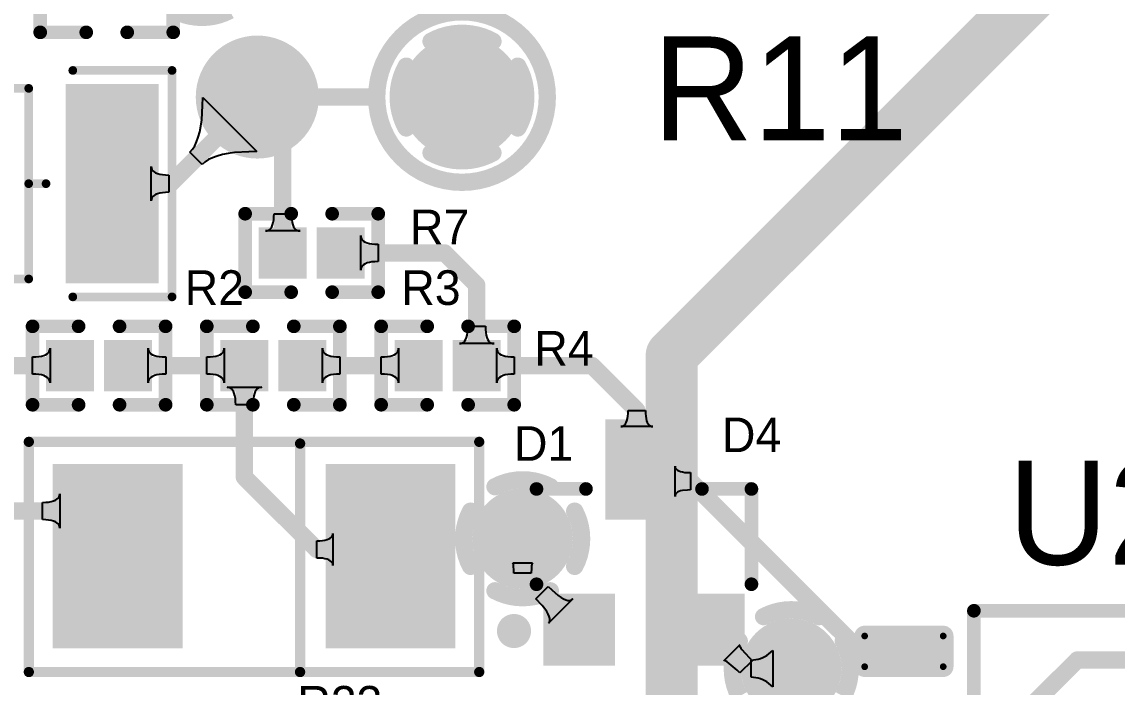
# Model space of a CAD drawing. Header units: millimetres. Extents: x -1 to 102, y -51 to 1.
# Drawn here: x 13.74 to 29.79, y -19.83 to -10.07 of the extents above; entities that cross this region are included whole.
import ezdxf

# ---------------------------------------------------------------- set-up
doc = ezdxf.new("R2010")
doc.units = ezdxf.units.MM
for name, color, linetype in [('BottomLayer', 5, 'Continuous'), ('InternalPlane1', 76, 'Continuous'), ('InternalPlane2', 16, 'Continuous'), ('MultiLayer', 9, 'Continuous'), ('TopLayer', 1, 'Continuous'), ('TopOverlay', 2, 'Continuous'), ('TopSolder', 216, 'Continuous')]:
    doc.layers.add(name, color=color, linetype=linetype)

msp = doc.modelspace()

# ---------------------------------------------------------------- linework, layer by layer
at = {"layer": 'BottomLayer'}
for points, const_width in [([(23.266, -14.961), (30.988, -7.239)], 0.762), ([(23.266, -28.677), (23.266, -14.961)], 0.762), ([(26.137, -22.504), (29.21, -19.431)], 0.254), ([(29.21, -19.431), (37.592, -19.431)], 0.254)]:
    msp.add_lwpolyline(points, dxfattribs=dict(at, const_width=const_width))
for points, const_width in [([(16.793, -11.176, 1), (17.593, -11.176, 1)], 0.8), ([(19.793, -11.176, 1), (20.593, -11.176, 1)], 0.8), ([(23.076, -14.961, 1), (23.457, -14.961, 1)], 0.381), ([(23.076, -14.961, 1), (23.457, -14.961, 1)], 0.381), ([(20.892, -17.653, 1), (21.273, -17.653, 1)], 0.381), ([(24.828, -19.558, 1), (25.209, -19.558, 1)], 0.381), ([(29.146, -19.431, 1), (29.273, -19.431, 1)], 0.127), ([(29.146, -19.431, 1), (29.273, -19.431, 1)], 0.127)]:
    msp.add_lwpolyline(points, format="xyb", close=True, dxfattribs=dict(at, const_width=const_width))
at = {"layer": 'InternalPlane1', "const_width": 0.254}
for points in [[(16.788, -9.907, -0.249328), (15.978, -9.907)], [(19.74, -10.358, -0.258618), (20.646, -10.358)], [(19.375, -11.629, -0.258618), (19.375, -10.723)], [(21.011, -10.723, -0.258618), (21.011, -11.629)], [(20.646, -11.994, -0.258618), (19.74, -11.994)], [(20.677, -16.89, -0.249328), (21.487, -16.89)], [(20.319, -18.058, -0.249328), (20.319, -17.248)], [(21.845, -17.248, -0.249328), (21.845, -18.058)], [(21.487, -18.416, -0.249328), (20.677, -18.416)]]:
    msp.add_lwpolyline(points, format="xyb", dxfattribs=at)
at = {"layer": 'InternalPlane1'}
for points, const_width in [([(19.676, -10.358, 1), (19.803, -10.358, 1)], 0.127), ([(20.583, -10.358, 1), (20.71, -10.358, 1)], 0.127), ([(16.789, -11.176, 1), (17.597, -11.176, 1)], 0.808), ([(19.312, -10.723, 1), (19.439, -10.723, 1)], 0.127), ([(20.947, -10.723, 1), (21.074, -10.723, 1)], 0.127), ([(19.312, -11.629, 1), (19.439, -11.629, 1)], 0.127), ([(20.947, -11.629, 1), (21.074, -11.629, 1)], 0.127), ([(19.676, -11.994, 1), (19.803, -11.994, 1)], 0.127), ([(20.583, -11.994, 1), (20.71, -11.994, 1)], 0.127), ([(20.613, -16.89, 1), (20.74, -16.89, 1)], 0.127), ([(21.424, -16.89, 1), (21.551, -16.89, 1)], 0.127), ([(20.256, -17.248, 1), (20.383, -17.248, 1)], 0.127), ([(21.781, -17.248, 1), (21.908, -17.248, 1)], 0.127), ([(20.256, -18.058, 1), (20.383, -18.058, 1)], 0.127), ([(21.781, -18.058, 1), (21.908, -18.058, 1)], 0.127), ([(20.613, -18.416, 1), (20.74, -18.416, 1)], 0.127), ([(21.424, -18.416, 1), (21.551, -18.416, 1)], 0.127), ([(24.651, -19.558, 1), (25.387, -19.558, 1)], 0.737)]:
    msp.add_lwpolyline(points, format="xyb", close=True, dxfattribs=dict(at, const_width=const_width))
at = {"layer": 'InternalPlane2'}
for points, const_width in [([(16.789, -11.176, 1), (17.597, -11.176, 1)], 0.808), ([(19.789, -11.176, 1), (20.597, -11.176, 1)], 0.808), ([(20.714, -17.653, 1), (21.45, -17.653, 1)], 0.737), ([(24.55, -18.795, 1), (24.677, -18.795, 1)], 0.127), ([(25.361, -18.795, 1), (25.488, -18.795, 1)], 0.127), ([(24.193, -19.153, 1), (24.32, -19.153, 1)], 0.127), ([(25.718, -19.153, 1), (25.845, -19.153, 1)], 0.127)]:
    msp.add_lwpolyline(points, format="xyb", close=True, dxfattribs=dict(at, const_width=const_width))
at = {"layer": 'InternalPlane2', "const_width": 0.254}
for points in [[(24.614, -18.795, -0.249328), (25.424, -18.795)], [(24.256, -19.963, -0.249328), (24.256, -19.153)], [(25.782, -19.153, -0.249328), (25.782, -19.963)]]:
    msp.add_lwpolyline(points, format="xyb", dxfattribs=at)
at = {"layer": 'MultiLayer'}
for points, const_width in [([(16.793, -11.176, 1), (17.593, -11.176, 1)], 0.8), ([(19.793, -11.176, 1), (20.593, -11.176, 1)], 0.8), ([(20.892, -17.653, 1), (21.273, -17.653, 1)], 0.381), ([(24.828, -19.558, 1), (25.209, -19.558, 1)], 0.381)]:
    msp.add_lwpolyline(points, format="xyb", close=True, dxfattribs=dict(at, const_width=const_width))
at = {"layer": 'TopLayer'}
for p, q in [((16.392, -11.301), (16.393, -11.184)), ((16.393, -11.184), (17.185, -11.976)), ((16.379, -11.511), (16.392, -11.301)), ((16.366, -11.603), (16.379, -11.511)), ((16.328, -11.763), (16.349, -11.687)), ((16.349, -11.687), (16.366, -11.603)), ((16.275, -11.89), (16.304, -11.831)), ((16.304, -11.831), (16.328, -11.763)), ((16.205, -11.984), (16.242, -11.941)), ((16.385, -12.164), (16.205, -11.984)), ((16.242, -11.941), (16.275, -11.89)), ((16.682, -12.02), (16.606, -12.041)), ((16.766, -12.003), (16.682, -12.02)), ((16.858, -11.99), (16.766, -12.003)), ((17.068, -11.977), (16.858, -11.99)), ((17.185, -11.976), (17.068, -11.977)), ((15.638, -12.7), (15.638, -12.192)), ((15.638, -12.192), (15.64, -12.216)), ((16.428, -12.127), (16.385, -12.164)), ((16.479, -12.094), (16.428, -12.127)), ((16.538, -12.065), (16.479, -12.094)), ((16.606, -12.041), (16.538, -12.065)), ((15.64, -12.216), (15.648, -12.238)), ((15.648, -12.238), (15.661, -12.257)), ((15.661, -12.257), (15.679, -12.273)), ((15.679, -12.273), (15.702, -12.287)), ((15.702, -12.287), (15.73, -12.299)), ((15.73, -12.299), (15.764, -12.308)), ((15.764, -12.308), (15.802, -12.314)), ((15.802, -12.314), (15.846, -12.318)), ((15.846, -12.318), (15.895, -12.319)), ((15.895, -12.319), (15.895, -12.573)), ((15.64, -12.676), (15.638, -12.7)), ((15.648, -12.654), (15.64, -12.676)), ((15.661, -12.635), (15.648, -12.654)), ((15.679, -12.619), (15.661, -12.635)), ((15.702, -12.605), (15.679, -12.619)), ((15.73, -12.593), (15.702, -12.605)), ((15.764, -12.584), (15.73, -12.593)), ((15.802, -12.578), (15.764, -12.584)), ((15.846, -12.574), (15.802, -12.578)), ((15.895, -12.573), (15.846, -12.574)), ((17.427, -13.016), (17.433, -12.977)), ((17.433, -12.977), (17.437, -12.934)), ((17.437, -12.934), (17.438, -12.886)), ((17.438, -12.886), (17.692, -12.886)), ((17.692, -12.886), (17.693, -12.934)), ((17.693, -12.934), (17.697, -12.977)), ((17.697, -12.977), (17.703, -13.016)), ((17.311, -13.14), (17.335, -13.138)), ((17.819, -13.14), (17.311, -13.14)), ((17.335, -13.138), (17.357, -13.13)), ((17.357, -13.13), (17.376, -13.117)), ((17.376, -13.117), (17.392, -13.099)), ((17.392, -13.099), (17.406, -13.077)), ((17.406, -13.077), (17.418, -13.049)), ((17.418, -13.049), (17.427, -13.016)), ((17.703, -13.016), (17.712, -13.049)), ((17.712, -13.049), (17.724, -13.077)), ((17.724, -13.077), (17.738, -13.099)), ((17.738, -13.099), (17.754, -13.117)), ((17.754, -13.117), (17.773, -13.13)), ((17.773, -13.13), (17.795, -13.138)), ((17.795, -13.138), (17.819, -13.14)), ((18.709, -13.716), (18.709, -13.208)), ((18.709, -13.208), (18.711, -13.232)), ((18.711, -13.232), (18.719, -13.254)), ((18.719, -13.254), (18.732, -13.273)), ((18.732, -13.273), (18.75, -13.289)), ((18.75, -13.289), (18.773, -13.303)), ((18.773, -13.303), (18.801, -13.315)), ((18.801, -13.315), (18.835, -13.324)), ((18.835, -13.324), (18.873, -13.33)), ((18.873, -13.33), (18.917, -13.334)), ((18.917, -13.334), (18.966, -13.335)), ((18.966, -13.335), (18.966, -13.589)), ((18.75, -13.635), (18.732, -13.651)), ((18.773, -13.621), (18.75, -13.635)), ((18.801, -13.609), (18.773, -13.621)), ((18.835, -13.6), (18.801, -13.609)), ((18.873, -13.594), (18.835, -13.6)), ((18.917, -13.59), (18.873, -13.594)), ((18.966, -13.589), (18.917, -13.59)), ((18.711, -13.692), (18.709, -13.716)), ((18.719, -13.67), (18.711, -13.692)), ((18.732, -13.651), (18.719, -13.67)), ((20.276, -14.628), (20.28, -14.585)), ((20.28, -14.585), (20.281, -14.537)), ((20.281, -14.537), (20.535, -14.537)), ((20.535, -14.537), (20.536, -14.585)), ((20.536, -14.585), (20.54, -14.628)), ((20.219, -14.768), (20.235, -14.75)), ((20.235, -14.75), (20.249, -14.728)), ((20.249, -14.728), (20.261, -14.7)), ((20.261, -14.7), (20.27, -14.667)), ((20.27, -14.667), (20.276, -14.628)), ((20.54, -14.628), (20.546, -14.667)), ((20.546, -14.667), (20.555, -14.7)), ((20.555, -14.7), (20.567, -14.728)), ((20.567, -14.728), (20.581, -14.75)), ((20.581, -14.75), (20.597, -14.768)), ((14.114, -14.94), (14.132, -14.924)), ((14.132, -14.924), (14.144, -14.905)), ((14.144, -14.905), (14.152, -14.883)), ((14.152, -14.883), (14.155, -14.859)), ((14.155, -14.859), (14.155, -15.367)), ((15.593, -15.367), (15.593, -14.859)), ((15.593, -14.859), (15.595, -14.883)), ((15.595, -14.883), (15.603, -14.905)), ((15.603, -14.905), (15.616, -14.924)), ((15.616, -14.924), (15.634, -14.94)), ((16.668, -14.94), (16.686, -14.924)), ((16.686, -14.924), (16.699, -14.905)), ((16.699, -14.905), (16.707, -14.883)), ((16.707, -14.883), (16.709, -14.859)), ((16.709, -14.859), (16.709, -15.367)), ((18.147, -15.367), (18.147, -14.859)), ((18.147, -14.859), (18.15, -14.883)), ((18.15, -14.883), (18.158, -14.905)), ((18.158, -14.905), (18.17, -14.924)), ((18.17, -14.924), (18.188, -14.94)), ((19.223, -14.94), (19.241, -14.924)), ((19.241, -14.924), (19.254, -14.905)), ((19.254, -14.905), (19.262, -14.883)), ((19.262, -14.883), (19.264, -14.859)), ((19.264, -14.859), (19.264, -15.367)), ((20.154, -14.791), (20.178, -14.789)), ((20.662, -14.791), (20.154, -14.791)), ((20.178, -14.789), (20.2, -14.781)), ((20.2, -14.781), (20.219, -14.768)), ((20.597, -14.768), (20.616, -14.781)), ((20.616, -14.781), (20.638, -14.789)), ((20.638, -14.789), (20.662, -14.791)), ((20.702, -15.367), (20.702, -14.859)), ((20.702, -14.859), (20.704, -14.883)), ((20.704, -14.883), (20.712, -14.905)), ((20.712, -14.905), (20.725, -14.924)), ((20.725, -14.924), (20.743, -14.94)), ((13.898, -14.986), (13.947, -14.985)), ((13.898, -15.24), (13.898, -14.986)), ((13.947, -14.985), (13.99, -14.981)), ((13.99, -14.981), (14.029, -14.975)), ((14.029, -14.975), (14.062, -14.966)), ((14.062, -14.966), (14.09, -14.954)), ((14.09, -14.954), (14.114, -14.94)), ((15.634, -14.94), (15.657, -14.954)), ((15.657, -14.954), (15.685, -14.966)), ((15.685, -14.966), (15.719, -14.975)), ((15.719, -14.975), (15.757, -14.981)), ((15.757, -14.981), (15.801, -14.985)), ((15.801, -14.985), (15.85, -14.986)), ((15.85, -14.986), (15.85, -15.24)), ((16.452, -14.986), (16.501, -14.985)), ((16.452, -15.24), (16.452, -14.986)), ((16.501, -14.985), (16.545, -14.981)), ((16.545, -14.981), (16.583, -14.975)), ((16.583, -14.975), (16.617, -14.966)), ((16.617, -14.966), (16.645, -14.954)), ((16.645, -14.954), (16.668, -14.94)), ((18.188, -14.94), (18.211, -14.954)), ((18.211, -14.954), (18.24, -14.966)), ((18.24, -14.966), (18.273, -14.975)), ((18.273, -14.975), (18.312, -14.981)), ((18.312, -14.981), (18.355, -14.985)), ((18.355, -14.985), (18.404, -14.986)), ((18.404, -14.986), (18.404, -15.24)), ((19.007, -14.986), (19.056, -14.985)), ((19.007, -15.24), (19.007, -14.986)), ((19.056, -14.985), (19.1, -14.981)), ((19.1, -14.981), (19.138, -14.975)), ((19.138, -14.975), (19.172, -14.966)), ((19.172, -14.966), (19.2, -14.954)), ((19.2, -14.954), (19.223, -14.94)), ((20.743, -14.94), (20.766, -14.954)), ((20.766, -14.954), (20.794, -14.966)), ((20.794, -14.966), (20.828, -14.975)), ((20.828, -14.975), (20.866, -14.981)), ((20.866, -14.981), (20.91, -14.985)), ((20.91, -14.985), (20.959, -14.986)), ((20.959, -14.986), (20.959, -15.24)), ((13.947, -15.241), (13.898, -15.24)), ((13.99, -15.245), (13.947, -15.241)), ((14.029, -15.251), (13.99, -15.245)), ((15.757, -15.245), (15.719, -15.251)), ((15.801, -15.241), (15.757, -15.245)), ((15.85, -15.24), (15.801, -15.241)), ((16.501, -15.241), (16.452, -15.24)), ((16.545, -15.245), (16.501, -15.241)), ((16.583, -15.251), (16.545, -15.245)), ((18.312, -15.245), (18.273, -15.251)), ((18.355, -15.241), (18.312, -15.245)), ((18.404, -15.24), (18.355, -15.241)), ((19.056, -15.241), (19.007, -15.24)), ((19.1, -15.245), (19.056, -15.241)), ((19.138, -15.251), (19.1, -15.245)), ((20.866, -15.245), (20.828, -15.251)), ((20.91, -15.241), (20.866, -15.245)), ((20.959, -15.24), (20.91, -15.241)), ((14.062, -15.26), (14.029, -15.251)), ((14.09, -15.272), (14.062, -15.26)), ((14.114, -15.286), (14.09, -15.272)), ((14.132, -15.302), (14.114, -15.286)), ((14.144, -15.321), (14.132, -15.302)), ((14.152, -15.343), (14.144, -15.321)), ((14.155, -15.367), (14.152, -15.343)), ((15.595, -15.343), (15.593, -15.367)), ((15.603, -15.321), (15.595, -15.343)), ((15.616, -15.302), (15.603, -15.321)), ((15.634, -15.286), (15.616, -15.302)), ((15.657, -15.272), (15.634, -15.286)), ((15.685, -15.26), (15.657, -15.272)), ((15.719, -15.251), (15.685, -15.26)), ((16.617, -15.26), (16.583, -15.251)), ((16.645, -15.272), (16.617, -15.26)), ((16.668, -15.286), (16.645, -15.272)), ((16.686, -15.302), (16.668, -15.286)), ((16.699, -15.321), (16.686, -15.302)), ((16.707, -15.343), (16.699, -15.321)), ((16.709, -15.367), (16.707, -15.343)), ((18.15, -15.343), (18.147, -15.367)), ((18.158, -15.321), (18.15, -15.343)), ((18.17, -15.302), (18.158, -15.321)), ((18.188, -15.286), (18.17, -15.302)), ((18.211, -15.272), (18.188, -15.286)), ((18.24, -15.26), (18.211, -15.272)), ((18.273, -15.251), (18.24, -15.26)), ((19.172, -15.26), (19.138, -15.251)), ((19.2, -15.272), (19.172, -15.26)), ((19.223, -15.286), (19.2, -15.272)), ((19.241, -15.302), (19.223, -15.286)), ((19.254, -15.321), (19.241, -15.302)), ((19.262, -15.343), (19.254, -15.321)), ((19.264, -15.367), (19.262, -15.343)), ((20.704, -15.343), (20.702, -15.367)), ((20.712, -15.321), (20.704, -15.343)), ((20.725, -15.302), (20.712, -15.321)), ((20.743, -15.286), (20.725, -15.302)), ((20.766, -15.272), (20.743, -15.286)), ((20.794, -15.26), (20.766, -15.272)), ((20.828, -15.251), (20.794, -15.26)), ((16.773, -15.434), (16.749, -15.432)), ((16.749, -15.432), (17.257, -15.432)), ((16.795, -15.442), (16.773, -15.434)), ((16.814, -15.455), (16.795, -15.442)), ((16.831, -15.473), (16.814, -15.455)), ((16.845, -15.496), (16.831, -15.473)), ((16.856, -15.524), (16.845, -15.496)), ((16.865, -15.558), (16.856, -15.524)), ((16.871, -15.596), (16.865, -15.558)), ((17.142, -15.558), (17.135, -15.596)), ((17.151, -15.524), (17.142, -15.558)), ((17.162, -15.496), (17.151, -15.524)), ((17.176, -15.473), (17.162, -15.496)), ((17.193, -15.455), (17.176, -15.473)), ((17.212, -15.442), (17.193, -15.455)), ((17.233, -15.434), (17.212, -15.442)), ((17.257, -15.432), (17.233, -15.434)), ((16.875, -15.64), (16.871, -15.596)), ((16.876, -15.689), (16.875, -15.64)), ((17.13, -15.689), (16.876, -15.689)), ((17.132, -15.64), (17.13, -15.689)), ((17.135, -15.596), (17.132, -15.64)), ((22.618, -15.891), (22.623, -15.856)), ((22.623, -15.856), (22.627, -15.815)), ((22.627, -15.815), (22.628, -15.77)), ((22.628, -15.77), (22.882, -15.77)), ((22.882, -15.77), (22.883, -15.815)), ((22.883, -15.815), (22.886, -15.856)), ((22.886, -15.856), (22.892, -15.891)), ((22.52, -16.008), (22.54, -16.006)), ((22.99, -16.008), (22.52, -16.008)), ((22.54, -16.006), (22.559, -15.999)), ((22.559, -15.999), (22.575, -15.987)), ((22.575, -15.987), (22.589, -15.97)), ((22.589, -15.97), (22.601, -15.949)), ((22.601, -15.949), (22.61, -15.922)), ((22.61, -15.922), (22.618, -15.891)), ((22.892, -15.891), (22.899, -15.922)), ((22.899, -15.922), (22.909, -15.949)), ((22.909, -15.949), (22.921, -15.97)), ((22.921, -15.97), (22.935, -15.987)), ((22.935, -15.987), (22.951, -15.999)), ((22.951, -15.999), (22.969, -16.006)), ((22.969, -16.006), (22.99, -16.008)), ((23.316, -17.032), (23.316, -16.588)), ((23.316, -16.588), (23.318, -16.606)), ((23.318, -16.606), (23.325, -16.622)), ((23.325, -16.622), (23.336, -16.636)), ((23.336, -16.636), (23.352, -16.649)), ((23.352, -16.649), (23.372, -16.659)), ((23.372, -16.659), (23.397, -16.668)), ((23.397, -16.668), (23.426, -16.674)), ((23.426, -16.674), (23.46, -16.679)), ((23.46, -16.679), (23.498, -16.682)), ((23.498, -16.682), (23.541, -16.683)), ((23.541, -16.683), (23.541, -16.937)), ((14.296, -17.016), (14.298, -16.992)), ((14.298, -16.992), (14.298, -17.5)), ((23.318, -17.014), (23.316, -17.032)), ((23.325, -16.998), (23.318, -17.014)), ((23.336, -16.984), (23.325, -16.998)), ((23.352, -16.971), (23.336, -16.984)), ((23.372, -16.961), (23.352, -16.971)), ((23.397, -16.952), (23.372, -16.961)), ((23.426, -16.946), (23.397, -16.952)), ((23.498, -16.938), (23.426, -16.946)), ((23.541, -16.937), (23.498, -16.938)), ((14.044, -17.119), (14.092, -17.118)), ((14.044, -17.373), (14.044, -17.119)), ((14.092, -17.118), (14.135, -17.114)), ((14.135, -17.114), (14.174, -17.108)), ((14.174, -17.108), (14.207, -17.099)), ((14.207, -17.099), (14.235, -17.087)), ((14.235, -17.087), (14.257, -17.073)), ((14.257, -17.073), (14.275, -17.057)), ((14.275, -17.057), (14.288, -17.038)), ((14.288, -17.038), (14.296, -17.016)), ((14.092, -17.374), (14.044, -17.373)), ((14.135, -17.378), (14.092, -17.374)), ((14.174, -17.384), (14.135, -17.378)), ((14.207, -17.393), (14.174, -17.384)), ((14.235, -17.405), (14.207, -17.393)), ((14.257, -17.419), (14.235, -17.405)), ((14.275, -17.435), (14.257, -17.419)), ((14.288, -17.454), (14.275, -17.435)), ((14.296, -17.476), (14.288, -17.454)), ((14.298, -17.5), (14.296, -17.476)), ((18.215, -17.664), (18.242, -17.655)), ((18.242, -17.655), (18.263, -17.643)), ((18.263, -17.643), (18.28, -17.629)), ((18.28, -17.629), (18.292, -17.613)), ((18.292, -17.613), (18.299, -17.594)), ((18.299, -17.594), (18.301, -17.574)), ((18.301, -17.574), (18.301, -18.044)), ((18.063, -17.682), (18.108, -17.681)), ((18.063, -17.936), (18.063, -17.682)), ((18.108, -17.681), (18.149, -17.677)), ((18.149, -17.677), (18.184, -17.672)), ((18.184, -17.672), (18.215, -17.664)), ((18.108, -17.937), (18.063, -17.936)), ((18.149, -17.94), (18.108, -17.937)), ((18.184, -17.946), (18.149, -17.94)), ((18.215, -17.953), (18.184, -17.946)), ((18.242, -17.963), (18.215, -17.953)), ((18.263, -17.975), (18.242, -17.963)), ((18.28, -17.989), (18.263, -17.975)), ((18.292, -18.005), (18.28, -17.989)), ((18.299, -18.023), (18.292, -18.005)), ((18.301, -18.044), (18.299, -18.023)), ((20.94, -18.008), (20.936, -18.005)), ((20.936, -18.005), (21.228, -18.005)), ((20.943, -18.014), (20.94, -18.008)), ((20.946, -18.022), (20.943, -18.014)), ((20.948, -18.033), (20.946, -18.022)), ((20.955, -18.131), (20.948, -18.033)), ((20.955, -18.159), (20.955, -18.131)), ((21.211, -18.084), (21.209, -18.159)), ((21.214, -18.047), (21.211, -18.084)), ((21.216, -18.033), (21.214, -18.047)), ((21.218, -18.022), (21.216, -18.033)), ((21.221, -18.014), (21.218, -18.022)), ((21.224, -18.008), (21.221, -18.014)), ((21.228, -18.005), (21.224, -18.008)), ((21.209, -18.159), (20.955, -18.159)), ((21.276, -18.533), (21.456, -18.353)), ((21.456, -18.353), (21.508, -18.404)), ((21.508, -18.404), (21.602, -18.484)), ((21.37, -18.634), (21.276, -18.533)), ((21.815, -18.536), (21.459, -18.892)), ((21.602, -18.484), (21.644, -18.513)), ((21.644, -18.513), (21.681, -18.535)), ((21.681, -18.535), (21.715, -18.549)), ((21.715, -18.549), (21.746, -18.557)), ((21.746, -18.557), (21.773, -18.557)), ((21.773, -18.557), (21.796, -18.55)), ((21.796, -18.55), (21.815, -18.536)), ((21.407, -18.679), (21.37, -18.634)), ((21.436, -18.721), (21.407, -18.679)), ((21.458, -18.758), (21.436, -18.721)), ((21.472, -18.792), (21.458, -18.758)), ((21.459, -18.892), (21.473, -18.873)), ((21.48, -18.823), (21.472, -18.792)), ((21.473, -18.873), (21.48, -18.85)), ((21.48, -18.85), (21.48, -18.823)), ((24.03, -19.441), (24.264, -19.207)), ((24.264, -19.207), (24.261, -19.214)), ((24.261, -19.214), (24.262, -19.225)), ((24.262, -19.225), (24.269, -19.239)), ((24.269, -19.239), (24.28, -19.257)), ((24.28, -19.257), (24.295, -19.279)), ((24.295, -19.279), (24.341, -19.333)), ((24.341, -19.333), (24.405, -19.401)), ((24.405, -19.401), (24.444, -19.441)), ((24.501, -19.425), (24.535, -19.418)), ((24.535, -19.418), (24.568, -19.409)), ((24.568, -19.409), (24.6, -19.396)), ((24.6, -19.396), (24.631, -19.381)), ((24.631, -19.381), (24.661, -19.363)), ((24.661, -19.363), (24.69, -19.342)), ((24.69, -19.342), (24.719, -19.318)), ((24.719, -19.318), (24.747, -19.291)), ((24.747, -19.291), (24.747, -19.825)), ((24.037, -19.438), (24.03, -19.441)), ((24.048, -19.439), (24.037, -19.438)), ((24.062, -19.446), (24.048, -19.439)), ((24.08, -19.457), (24.062, -19.446)), ((24.224, -19.582), (24.08, -19.457)), ((24.264, -19.621), (24.224, -19.582)), ((24.444, -19.441), (24.264, -19.621)), ((24.431, -19.431), (24.467, -19.43)), ((24.431, -19.685), (24.431, -19.431)), ((24.467, -19.43), (24.501, -19.425)), ((24.467, -19.686), (24.431, -19.685)), ((24.501, -19.691), (24.467, -19.686)), ((24.535, -19.698), (24.501, -19.691)), ((24.568, -19.707), (24.535, -19.698)), ((24.6, -19.72), (24.568, -19.707)), ((24.631, -19.735), (24.6, -19.72)), ((24.661, -19.753), (24.631, -19.735)), ((24.69, -19.774), (24.661, -19.753)), ((24.719, -19.798), (24.69, -19.774)), ((24.747, -19.825), (24.719, -19.798))]:
    msp.add_line(p, q, dxfattribs=at)
for points, const_width in [([(16.793, -11.176, 1), (17.593, -11.176, 1)], 0.8), ([(19.793, -11.176, 1), (20.593, -11.176, 1)], 0.8), ([(17.13, -11.176, 1), (17.257, -11.176, 1)], 0.127), ([(17.13, -11.176, 1), (17.257, -11.176, 1)], 0.127), ([(17.13, -11.54, 1), (17.257, -11.54, 1)], 0.127), ([(17.13, -11.54, 1), (17.257, -11.54, 1)], 0.127), ([(17.501, -11.912, 1), (17.628, -11.912, 1)], 0.127), ([(17.501, -11.912, 1), (17.628, -11.912, 1)], 0.127), ([(15.001, -12.446, 1), (15.128, -12.446, 1)], 0.127), ([(15.86, -12.446, 1), (15.987, -12.446, 1)], 0.127), ([(15.86, -12.446, 1), (15.987, -12.446, 1)], 0.127), ([(17.501, -13.462, 1), (17.628, -13.462, 1)], 0.127), ([(18.352, -13.462, 1), (18.479, -13.462, 1)], 0.127), ([(19.875, -13.462, 1), (20.003, -13.462, 1)], 0.127), ([(19.875, -13.462, 1), (20.003, -13.462, 1)], 0.127), ([(20.344, -13.931, 1), (20.471, -13.931, 1)], 0.127), ([(20.344, -13.931, 1), (20.471, -13.931, 1)], 0.127), ([(14.385, -15.113, 1), (14.512, -15.113, 1)], 0.127), ([(15.235, -15.113, 1), (15.362, -15.113, 1)], 0.127), ([(16.94, -15.113, 1), (17.067, -15.113, 1)], 0.127), ([(16.94, -15.113, 1), (17.067, -15.113, 1)], 0.127), ([(17.79, -15.113, 1), (17.917, -15.113, 1)], 0.127), ([(19.494, -15.113, 1), (19.621, -15.113, 1)], 0.127), ([(20.344, -15.113, 1), (20.471, -15.113, 1)], 0.127), ([(20.344, -15.113, 1), (20.471, -15.113, 1)], 0.127), ([(22.035, -15.113, 1), (22.162, -15.113, 1)], 0.127), ([(22.035, -15.113, 1), (22.162, -15.113, 1)], 0.127), ([(22.691, -15.77, 1), (22.818, -15.77, 1)], 0.127), ([(22.691, -15.77, 1), (22.818, -15.77, 1)], 0.127), ([(22.691, -16.532, 1), (22.818, -16.532, 1)], 0.127), ([(22.691, -16.532, 1), (22.818, -16.532, 1)], 0.127), ([(22.797, -16.637, 1), (22.924, -16.637, 1)], 0.127), ([(22.797, -16.637, 1), (22.924, -16.637, 1)], 0.127), ([(16.94, -16.749, 1), (17.067, -16.749, 1)], 0.127), ([(16.94, -16.749, 1), (17.067, -16.749, 1)], 0.127), ([(22.797, -16.81, 1), (22.924, -16.81, 1)], 0.127), ([(22.797, -16.81, 1), (22.924, -16.81, 1)], 0.127), ([(23.477, -16.81, 1), (23.604, -16.81, 1)], 0.127), ([(23.477, -16.81, 1), (23.604, -16.81, 1)], 0.127), ([(14.42, -17.246, 1), (14.547, -17.246, 1)], 0.127), ([(14.42, -17.246, 1), (14.547, -17.246, 1)], 0.127), ([(20.892, -17.653, 1), (21.273, -17.653, 1)], 0.381), ([(21.018, -17.653, 1), (21.145, -17.653, 1)], 0.127), ([(15.081, -17.907, 1), (15.208, -17.907, 1)], 0.127), ([(17.999, -17.809, 1), (18.126, -17.809, 1)], 0.127), ([(17.999, -17.809, 1), (18.126, -17.809, 1)], 0.127), ([(18.983, -17.809, 1), (19.11, -17.809, 1)], 0.127), ([(18.983, -17.809, 1), (19.11, -17.809, 1)], 0.127), ([(19.082, -17.907, 1), (19.209, -17.907, 1)], 0.127), ([(21.018, -18.159, 1), (21.145, -18.159, 1)], 0.127), ([(21.018, -18.159, 1), (21.145, -18.159, 1)], 0.127), ([(21.846, -18.987, 1), (21.973, -18.987, 1)], 0.127), ([(23.747, -18.987, 1), (23.874, -18.987, 1)], 0.127), ([(26.07, -19.079, 1), (26.119, -19.079, 1)], 0.0495), ([(27.221, -19.079, 1), (27.27, -19.079, 1)], 0.0495), ([(24.828, -19.558, 1), (25.209, -19.558, 1)], 0.381), ([(25.971, -19.304, 1), (26.099, -19.304, 1)], 0.127), ([(25.971, -19.304, 1), (26.099, -19.304, 1)], 0.127), ([(26.607, -19.304, 1), (26.733, -19.304, 1)], 0.127), ([(24.318, -19.558, 1), (24.445, -19.558, 1)], 0.127), ([(24.318, -19.558, 1), (24.445, -19.558, 1)], 0.127), ([(24.956, -19.558, 1), (25.082, -19.558, 1)], 0.127), ([(26.07, -19.529, 1), (26.119, -19.529, 1)], 0.0495), ([(27.221, -19.529, 1), (27.27, -19.529, 1)], 0.0495)]:
    msp.add_lwpolyline(points, format="xyb", close=True, dxfattribs=dict(at, const_width=const_width))
at = {"layer": 'TopLayer', "const_width": 0.254}
for points in [[(15.923, -12.446), (17.193, -11.176)], [(17.193, -11.54), (17.193, -11.176)], [(17.193, -11.54), (17.565, -11.912)], [(17.565, -13.462), (17.565, -11.912)], [(15.064, -12.446), (15.923, -12.446)], [(18.415, -13.462), (19.939, -13.462)], [(19.939, -13.462), (20.408, -13.931)], [(20.408, -15.113), (20.408, -13.931)], [(12.744, -15.113), (14.449, -15.113)], [(15.299, -15.113), (17.003, -15.113)], [(17.003, -16.749), (17.003, -15.113)], [(17.853, -15.113), (19.558, -15.113)], [(20.408, -15.113), (22.098, -15.113)], [(22.098, -15.113), (22.755, -15.77)], [(22.755, -16.532), (22.755, -15.77)], [(22.755, -16.532), (22.86, -16.637)], [(22.86, -16.81), (22.86, -16.637)], [(17.003, -16.749), (18.063, -17.809)], [(22.86, -16.81), (23.541, -16.81)], [(23.541, -16.81), (26.035, -19.304)], [(12.676, -17.246), (14.484, -17.246)], [(14.484, -17.246), (15.145, -17.907)], [(21.082, -18.159), (21.082, -17.653)], [(18.063, -17.809), (19.047, -17.809)], [(19.047, -17.809), (19.145, -17.907)], [(21.082, -18.159), (21.91, -18.987)], [(23.81, -18.987), (24.381, -19.558)], [(26.035, -19.304), (26.67, -19.304)], [(24.381, -19.558), (25.019, -19.558)]]:
    msp.add_lwpolyline(points, dxfattribs=at)
at = {"layer": 'TopLayer'}
for points in [[(14.484, -13.806), (15.644, -13.806), (14.484, -11.086), (15.644, -11.086)], [(17.865, -13.137), (17.265, -13.137), (17.865, -13.787), (17.265, -13.787)], [(18.715, -13.137), (18.115, -13.137), (18.715, -13.787), (18.115, -13.787)], [(14.749, -14.788), (14.149, -14.788), (14.749, -15.438), (14.149, -15.438)], [(15.599, -14.788), (14.999, -14.788), (15.599, -15.438), (14.999, -15.438)], [(17.303, -14.788), (16.703, -14.788), (17.303, -15.438), (16.703, -15.438)], [(18.153, -14.788), (17.553, -14.788), (18.153, -15.438), (17.553, -15.438)], [(19.858, -14.788), (19.258, -14.788), (19.858, -15.438), (19.258, -15.438)], [(20.708, -14.788), (20.108, -14.788), (20.708, -15.438), (20.108, -15.438)], [(22.398, -17.272), (23.322, -17.272), (22.398, -16.002), (23.322, -16.002)], [(14.295, -16.657), (14.295, -19.157), (15.995, -16.657), (15.995, -19.157)], [(19.995, -16.657), (18.295, -16.657), (19.995, -19.157), (18.295, -19.157)], [(21.453, -19.444), (22.367, -19.444), (21.453, -18.53), (22.367, -18.53)], [(23.353, -19.444), (24.267, -19.444), (23.353, -18.53), (24.267, -18.53)], [(26.045, -19.079), (26.045, -19.529), (27.295, -19.079), (27.295, -19.529)], [(26.094, -19.029), (26.094, -19.579), (27.246, -19.029), (27.246, -19.579)]]:
    msp.add_solid(points, dxfattribs=at)
at = {"layer": 'TopOverlay'}
for points, const_width in [([(14.011, -10.227), (14.011, -9.077)], 0.2), ([(15.961, -10.227), (15.961, -9.077)], 0.2), ([(14.011, -10.227), (14.686, -10.227)], 0.2), ([(15.286, -10.227), (15.961, -10.227)], 0.2), ([(14.489, -10.786), (15.944, -10.786)], 0.127), ([(15.944, -14.106), (15.944, -10.786)], 0.127), ([(13.335, -11.049), (13.843, -11.049)], 0.127), ([(13.843, -13.843), (13.843, -11.049)], 0.127), ([(17.693, -11.176), (18.943, -11.176)], 0.254), ([(13.843, -12.446), (14.097, -12.446)], 0.127), ([(17.015, -14.037), (17.015, -12.887)], 0.2), ([(17.015, -12.887), (17.69, -12.887)], 0.2), ([(18.29, -12.887), (18.965, -12.887)], 0.2), ([(18.965, -14.037), (18.965, -12.887)], 0.2), ([(13.335, -13.843), (13.843, -13.843)], 0.127), ([(17.015, -14.037), (17.69, -14.037)], 0.2), ([(18.29, -14.037), (18.965, -14.037)], 0.2), ([(14.489, -14.106), (15.944, -14.106)], 0.127), ([(13.899, -15.688), (13.899, -14.538)], 0.2), ([(13.899, -14.538), (14.574, -14.538)], 0.2), ([(15.174, -14.538), (15.849, -14.538)], 0.2), ([(15.849, -15.688), (15.849, -14.538)], 0.2), ([(16.453, -15.688), (16.453, -14.538)], 0.2), ([(16.453, -14.538), (17.128, -14.538)], 0.2), ([(17.728, -14.538), (18.403, -14.538)], 0.2), ([(18.403, -15.688), (18.403, -14.538)], 0.2), ([(19.008, -15.688), (19.008, -14.538)], 0.2), ([(19.008, -14.538), (19.683, -14.538)], 0.2), ([(20.283, -14.538), (20.958, -14.538)], 0.2), ([(20.958, -15.688), (20.958, -14.538)], 0.2), ([(13.899, -15.688), (14.574, -15.688)], 0.2), ([(15.174, -15.688), (15.849, -15.688)], 0.2), ([(16.453, -15.688), (17.128, -15.688)], 0.2), ([(17.728, -15.688), (18.403, -15.688)], 0.2), ([(19.008, -15.688), (19.683, -15.688)], 0.2), ([(20.283, -15.688), (20.958, -15.688)], 0.2), ([(13.845, -16.232), (20.445, -16.232)], 0.15), ([(13.845, -19.607), (13.845, -16.232)], 0.15), ([(17.82, -19.607), (17.82, -16.257)], 0.15), ([(20.445, -19.607), (20.445, -16.232)], 0.15), ([(21.285, -18.32), (21.285, -16.923)], 0.2), ([(21.285, -16.923), (22.01, -16.923)], 0.2), ([(23.71, -16.923), (24.435, -16.923)], 0.2), ([(24.435, -18.32), (24.435, -16.923)], 0.2), ([(27.695, -18.709), (30.895, -18.709)], 0.2), ([(27.695, -23.709), (27.695, -18.709)], 0.2), ([(13.845, -19.607), (20.445, -19.607)], 0.15)]:
    msp.add_lwpolyline(points, dxfattribs=dict(at, const_width=const_width))
for points, const_width in [([(21.443, -11.176, 1), (18.943, -11.176, 1)], 0.254), ([(13.961, -10.227, 1), (14.061, -10.227, 1)], 0.1), ([(13.961, -10.227, 1), (14.061, -10.227, 1)], 0.1), ([(14.636, -10.227, 1), (14.736, -10.227, 1)], 0.1), ([(15.236, -10.227, 1), (15.336, -10.227, 1)], 0.1), ([(15.911, -10.227, 1), (16.011, -10.227, 1)], 0.1), ([(15.911, -10.227, 1), (16.011, -10.227, 1)], 0.1), ([(14.457, -10.786, 1), (14.521, -10.786, 1)], 0.0635), ([(15.912, -10.786, 1), (15.976, -10.786, 1)], 0.0635), ([(15.912, -10.786, 1), (15.976, -10.786, 1)], 0.0635), ([(13.811, -11.049, 1), (13.875, -11.049, 1)], 0.0635), ([(13.811, -11.049, 1), (13.875, -11.049, 1)], 0.0635), ([(17.629, -11.176, 1), (17.756, -11.176, 1)], 0.127), ([(18.879, -11.176, 1), (19.006, -11.176, 1)], 0.127), ([(18.879, -11.176, 1), (19.006, -11.176, 1)], 0.127), ([(21.38, -11.176, 1), (21.507, -11.176, 1)], 0.127), ([(13.811, -12.446, 1), (13.875, -12.446, 1)], 0.0635), ([(14.065, -12.446, 1), (14.129, -12.446, 1)], 0.0635), ([(16.965, -12.887, 1), (17.065, -12.887, 1)], 0.1), ([(16.965, -12.887, 1), (17.065, -12.887, 1)], 0.1), ([(17.64, -12.887, 1), (17.74, -12.887, 1)], 0.1), ([(18.24, -12.887, 1), (18.34, -12.887, 1)], 0.1), ([(18.915, -12.887, 1), (19.015, -12.887, 1)], 0.1), ([(18.915, -12.887, 1), (19.015, -12.887, 1)], 0.1), ([(13.811, -13.843, 1), (13.875, -13.843, 1)], 0.0635), ([(13.811, -13.843, 1), (13.875, -13.843, 1)], 0.0635), ([(16.965, -14.037, 1), (17.065, -14.037, 1)], 0.1), ([(16.965, -14.037, 1), (17.065, -14.037, 1)], 0.1), ([(17.64, -14.037, 1), (17.74, -14.037, 1)], 0.1), ([(18.24, -14.037, 1), (18.34, -14.037, 1)], 0.1), ([(18.915, -14.037, 1), (19.015, -14.037, 1)], 0.1), ([(18.915, -14.037, 1), (19.015, -14.037, 1)], 0.1), ([(14.457, -14.106, 1), (14.521, -14.106, 1)], 0.0635), ([(15.912, -14.106, 1), (15.976, -14.106, 1)], 0.0635), ([(15.912, -14.106, 1), (15.976, -14.106, 1)], 0.0635), ([(13.849, -14.538, 1), (13.949, -14.538, 1)], 0.1), ([(13.849, -14.538, 1), (13.949, -14.538, 1)], 0.1), ([(14.524, -14.538, 1), (14.624, -14.538, 1)], 0.1), ([(15.124, -14.538, 1), (15.224, -14.538, 1)], 0.1), ([(15.799, -14.538, 1), (15.899, -14.538, 1)], 0.1), ([(15.799, -14.538, 1), (15.899, -14.538, 1)], 0.1), ([(16.403, -14.538, 1), (16.503, -14.538, 1)], 0.1), ([(16.403, -14.538, 1), (16.503, -14.538, 1)], 0.1), ([(17.078, -14.538, 1), (17.178, -14.538, 1)], 0.1), ([(17.678, -14.538, 1), (17.778, -14.538, 1)], 0.1), ([(18.353, -14.538, 1), (18.453, -14.538, 1)], 0.1), ([(18.353, -14.538, 1), (18.453, -14.538, 1)], 0.1), ([(18.958, -14.538, 1), (19.058, -14.538, 1)], 0.1), ([(18.958, -14.538, 1), (19.058, -14.538, 1)], 0.1), ([(19.633, -14.538, 1), (19.733, -14.538, 1)], 0.1), ([(20.233, -14.538, 1), (20.333, -14.538, 1)], 0.1), ([(20.908, -14.538, 1), (21.008, -14.538, 1)], 0.1), ([(20.908, -14.538, 1), (21.008, -14.538, 1)], 0.1), ([(13.849, -15.688, 1), (13.949, -15.688, 1)], 0.1), ([(13.849, -15.688, 1), (13.949, -15.688, 1)], 0.1), ([(14.524, -15.688, 1), (14.624, -15.688, 1)], 0.1), ([(15.124, -15.688, 1), (15.224, -15.688, 1)], 0.1), ([(15.799, -15.688, 1), (15.899, -15.688, 1)], 0.1), ([(15.799, -15.688, 1), (15.899, -15.688, 1)], 0.1), ([(16.403, -15.688, 1), (16.503, -15.688, 1)], 0.1), ([(16.403, -15.688, 1), (16.503, -15.688, 1)], 0.1), ([(17.078, -15.688, 1), (17.178, -15.688, 1)], 0.1), ([(17.678, -15.688, 1), (17.778, -15.688, 1)], 0.1), ([(18.353, -15.688, 1), (18.453, -15.688, 1)], 0.1), ([(18.353, -15.688, 1), (18.453, -15.688, 1)], 0.1), ([(18.958, -15.688, 1), (19.058, -15.688, 1)], 0.1), ([(18.958, -15.688, 1), (19.058, -15.688, 1)], 0.1), ([(19.633, -15.688, 1), (19.733, -15.688, 1)], 0.1), ([(20.233, -15.688, 1), (20.333, -15.688, 1)], 0.1), ([(20.908, -15.688, 1), (21.008, -15.688, 1)], 0.1), ([(20.908, -15.688, 1), (21.008, -15.688, 1)], 0.1), ([(13.807, -16.232, 1), (13.882, -16.232, 1)], 0.075), ([(13.807, -16.232, 1), (13.882, -16.232, 1)], 0.075), ([(17.782, -16.257, 1), (17.858, -16.257, 1)], 0.075), ([(20.408, -16.232, 1), (20.483, -16.232, 1)], 0.075), ([(20.408, -16.232, 1), (20.483, -16.232, 1)], 0.075), ([(21.235, -16.923, 1), (21.335, -16.923, 1)], 0.1), ([(21.235, -16.923, 1), (21.335, -16.923, 1)], 0.1), ([(21.96, -16.923, 1), (22.06, -16.923, 1)], 0.1), ([(23.66, -16.923, 1), (23.76, -16.923, 1)], 0.1), ([(24.385, -16.923, 1), (24.485, -16.923, 1)], 0.1), ([(24.385, -16.923, 1), (24.485, -16.923, 1)], 0.1), ([(21.235, -18.32, 1), (21.335, -18.32, 1)], 0.1), ([(24.385, -18.32, 1), (24.485, -18.32, 1)], 0.1), ([(27.645, -18.709, 1), (27.745, -18.709, 1)], 0.1), ([(27.645, -18.709, 1), (27.745, -18.709, 1)], 0.1), ([(21.08, -19.006, 1), (20.83, -19.006, 1)], 0.25), ([(20.767, -19.006, 1), (20.892, -19.006, 1)], 0.125), ([(21.017, -19.006, 1), (21.142, -19.006, 1)], 0.125), ([(13.807, -19.607, 1), (13.882, -19.607, 1)], 0.075), ([(13.807, -19.607, 1), (13.882, -19.607, 1)], 0.075), ([(17.782, -19.607, 1), (17.858, -19.607, 1)], 0.075), ([(20.408, -19.607, 1), (20.483, -19.607, 1)], 0.075), ([(20.408, -19.607, 1), (20.483, -19.607, 1)], 0.075)]:
    msp.add_lwpolyline(points, format="xyb", close=True, dxfattribs=dict(at, const_width=const_width))
at = {"layer": 'TopSolder'}
for points, const_width in [([(16.742, -11.176, 1), (17.644, -11.176, 1)], 0.902), ([(19.742, -11.176, 1), (20.644, -11.176, 1)], 0.902), ([(20.841, -17.653, 1), (21.323, -17.653, 1)], 0.483), ([(26.019, -19.079, 1), (26.17, -19.079, 1)], 0.151), ([(27.17, -19.079, 1), (27.321, -19.079, 1)], 0.151), ([(24.778, -19.558, 1), (25.26, -19.558, 1)], 0.483), ([(26.019, -19.529, 1), (26.17, -19.529, 1)], 0.151), ([(27.17, -19.529, 1), (27.321, -19.529, 1)], 0.151)]:
    msp.add_lwpolyline(points, format="xyb", close=True, dxfattribs=dict(at, const_width=const_width))
for points in [[(14.382, -13.908), (15.746, -13.908), (14.382, -10.984), (15.746, -10.984)], [(17.916, -13.086), (17.214, -13.086), (17.916, -13.838), (17.214, -13.838)], [(18.766, -13.086), (18.064, -13.086), (18.766, -13.838), (18.064, -13.838)], [(14.799, -14.737), (14.098, -14.737), (14.799, -15.489), (14.098, -15.489)], [(15.649, -14.737), (14.948, -14.737), (15.649, -15.489), (14.948, -15.489)], [(17.354, -14.737), (16.653, -14.737), (17.354, -15.489), (16.653, -15.489)], [(18.204, -14.737), (17.503, -14.737), (18.204, -15.489), (17.503, -15.489)], [(19.909, -14.737), (19.207, -14.737), (19.909, -15.489), (19.207, -15.489)], [(20.759, -14.737), (20.057, -14.737), (20.759, -15.489), (20.057, -15.489)], [(22.296, -17.374), (23.424, -17.374), (22.296, -15.9), (23.424, -15.9)], [(14.193, -16.555), (14.193, -19.259), (16.097, -16.555), (16.097, -19.259)], [(20.097, -16.555), (18.193, -16.555), (20.097, -19.259), (18.193, -19.259)], [(21.383, -19.514), (22.437, -19.514), (21.383, -18.46), (22.437, -18.46)], [(23.283, -19.514), (24.337, -19.514), (23.283, -18.46), (24.337, -18.46)], [(26.094, -18.927), (26.094, -19.681), (27.246, -18.927), (27.246, -19.681)], [(25.943, -19.079), (25.943, -19.529), (27.397, -19.079), (27.397, -19.529)]]:
    msp.add_solid(points, dxfattribs=at)

# ---------------------------------------------------------------- texts
at = {"layer": 'TopOverlay'}
for s, height, p in [('R11', 1.524, (22.987, -11.811)), ('R7', 0.508, (19.431, -13.335)), ('R2', 0.508, (16.129, -14.224)), ('R3', 0.508, (19.304, -14.224)), ('R4', 0.508, (21.253, -15.113)), ('D4', 0.508, (24.003, -16.383)), ('D1', 0.508, (20.955, -16.51)), ('U2', 1.524, (28.194, -18.034)), ('R23', 0.508, (17.78, -20.32))]:
    msp.add_text(s, height=height, dxfattribs=at).set_placement(p)

doc.saveas('drawing.dxf')
